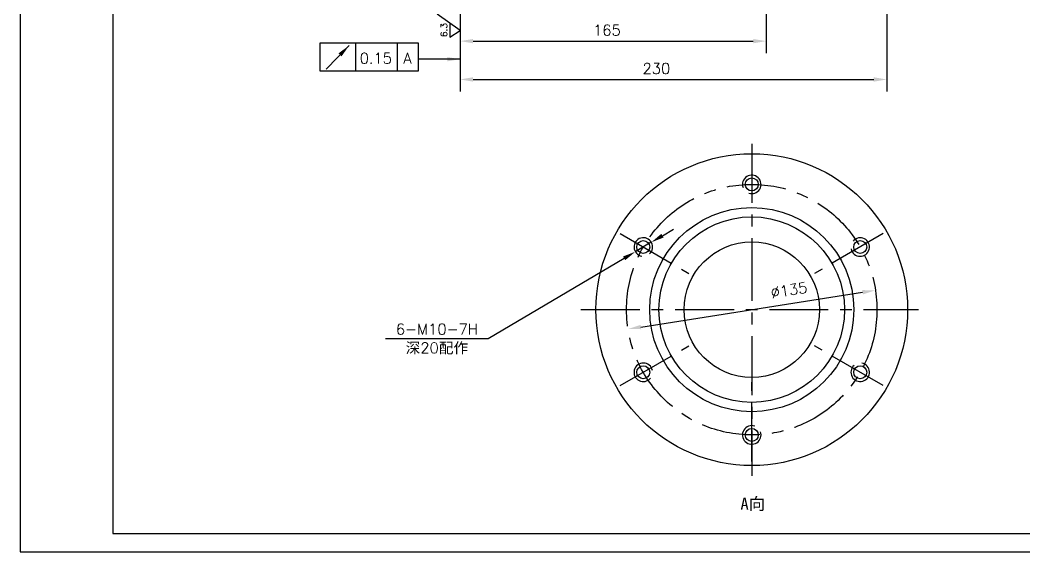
# Model space of a CAD drawing. Extents: x -1044 to 144, y -924 to -84.
# Drawn here: x -1044 to -503, y -924 to -637 of the extents above; entities that cross this region are included whole.
import ezdxf

# ---------------------------------------------------------------- set-up
doc = ezdxf.new("R2010")
doc.units = 0
doc.linetypes.add('CENTER', pattern=[50.8, 31.75, -6.35, 6.35, -6.35])
doc.layers.get('0').update_dxf_attribs({"linetype": 'CONTINUOUS'})
doc.layers.get('DEFPOINTS').update_dxf_attribs({"linetype": 'CONTINUOUS'})
doc.styles.get("Standard").update_dxf_attribs({"font": 'txt.shx', "height": 5.8})
doc.dimstyles.get("Standard").update_dxf_attribs({"dimscale": 5, "dimtxt": 4.5, "dimasz": 5.5, "dimexe": 4.25, "dimexo": 0.625, "dimgap": 2.2, "dimtad": 1, "dimdec": 4, "dimlfac": -1, "dimdsep": 46, "dimlunit": 6, "dimtxsty": 'Standard', "dimcen": 2.5, "dimclrd": 2, "dimclre": 2, "dimclrt": 2, "dimadec": 0, "dimazin": 0, "dimtfac": 1, "dimtdec": 4, "dimtmove": 0, "dimatfit": 3, "dimfxl": 1, "dimtolj": 1, "dimtzin": 0, "dimarcsym": 0})

# ---------------------------------------------------------------- blocks, each defined once
blk = doc.blocks.new('*D19')
at = {"color": 2, "linetype": 'ByBlock', "transparency": 16777216}
for p, q in [((-577.07, -469.61), (-577.07, -675.81)), ((-807.07, -605.61), (-807.07, -675.81)), ((-800.07, -669.31), (-584.07, -669.31))]:
    blk.add_line(p, q, dxfattribs=at)
for points in [[(-800.07, -668.14), (-800.07, -670.48), (-807.07, -669.31)], [(-584.07, -668.14), (-584.07, -670.48), (-577.07, -669.31)]]:
    blk.add_solid(points, dxfattribs=at)
at = {"layer": 'DEFPOINTS', "color": 0, "linetype": 'ByBlock', "transparency": 16777216}
for p in [(-577.07, -469.61), (-807.07, -605.61), (-577.07, -669.31)]:
    blk.add_point(p, dxfattribs=at)
at = {"color": 2, "linetype": 'ByBlock', "transparency": 16777216, "insert": (-701.26, -663.41), "char_height": 5.8, "attachment_point": 5}
blk.add_mtext('\\A1;230', dxfattribs=at)
blk = doc.blocks.new('*D22')
at = {"color": 2, "linetype": 'ByBlock', "transparency": 16777216}
for p, q in [((-807.07, -605.61), (-807.07, -655.16)), ((-642.07, -605.61), (-642.07, -655.16)), ((-800.07, -648.66), (-649.07, -648.66))]:
    blk.add_line(p, q, dxfattribs=at)
for points in [[(-800.07, -647.5), (-800.07, -649.83), (-807.07, -648.66)], [(-649.07, -647.5), (-649.07, -649.83), (-642.07, -648.66)]]:
    blk.add_solid(points, dxfattribs=at)
at = {"layer": 'DEFPOINTS', "color": 0, "linetype": 'ByBlock', "transparency": 16777216}
for p in [(-807.07, -605.61), (-642.07, -605.61), (-642.07, -648.66)]:
    blk.add_point(p, dxfattribs=at)
at = {"color": 2, "linetype": 'ByBlock', "transparency": 16777216, "insert": (-727.92, -642.76), "char_height": 5.8, "attachment_point": 5}
blk.add_mtext('\\A1;165', dxfattribs=at)
blk = doc.blocks.new('*D37')
at = {"color": 2, "linetype": 'ByBlock', "transparency": 16777216}
blk.add_line((-709.61, -815.33), (-590.07, -796.6), dxfattribs=at)
for points in [[(-590.25, -795.45), (-589.89, -797.75), (-583.16, -795.51)], [(-709.79, -814.17), (-709.43, -816.48), (-716.53, -816.41)]]:
    blk.add_solid(points, dxfattribs=at)
at = {"layer": 'DEFPOINTS', "color": 0, "linetype": 'ByBlock', "transparency": 16777216}
for p in [(-583.16, -795.51), (-716.53, -816.41)]:
    blk.add_point(p, dxfattribs=at)
at = {"color": 2, "linetype": 'ByBlock', "transparency": 16777216, "insert": (-629.77, -795.43), "char_height": 5.8, "attachment_point": 5, "rotation": 8.9039}
blk.add_mtext('\\A1;∅135', dxfattribs=at)

msp = doc.modelspace()

# ---------------------------------------------------------------- linework, layer by layer
at = {"color": 2}
for p, q in [((-1044.22965, -83.86203), (-1044.22965, -923.86203)), ((-1044.22965, -923.86203), (143.77035, -923.86203))]:
    msp.add_line(p, q, dxfattribs=at)
at = {"color": 3}
for p, q in [((-994.22965, -93.86203), (-994.22965, -913.86203)), ((-994.22965, -913.86203), (133.77035, -913.86203))]:
    msp.add_line(p, q, dxfattribs=at)
for p, q in [((-807.06185, -642.96013), (-819.4286, -634.10907)), ((-812.56956, -638.99445), (-812.56956, -646.55447)), ((-812.56956, -646.55447), (-807.06185, -642.96013)), ((-829.42582, -649.75248), (-882.61859, -649.75248)), ((-882.61859, -649.75248), (-882.61859, -664.72038)), ((-863.51051, -649.75248), (-863.51051, -664.72038)), ((-841.0456, -649.75248), (-841.0456, -664.72038)), ((-829.42582, -664.72038), (-829.42582, -649.75248)), ((-882.61859, -664.72038), (-829.42582, -664.72038)), ((-791.95879, -809.10769), (-847.16852, -809.10769))]:
    msp.add_line(p, q)
at = {"linetype": 'CENTER'}
for p, q in [((-649.84214, -704.01515), (-649.84214, -756.83541)), ((-720.76352, -752.38893), (-683.72797, -773.77141)), ((-649.84214, -756.83541), (-649.84214, -882.84122)), ((-578.92076, -752.38893), (-615.9563, -773.77141)), ((-741.95528, -793.33541), (-560.02687, -793.33541)), ((-720.76352, -834.28188), (-683.72797, -812.8994)), ((-578.92076, -834.28188), (-615.9563, -812.8994)), ((-649.84214, -875.22836), (-649.84214, -832.4634))]:
    msp.add_line(p, q, dxfattribs=at)
at = {"color": 2, "linetype": 'ByBlock'}
for p, q in [((-697.97243, -753.47271), (-691.94869, -749.90697)), ((-703.99618, -757.03845), (-712.60153, -762.13236)), ((-718.62527, -765.6981), (-791.95879, -809.10769))]:
    msp.add_line(p, q, dxfattribs=at)
at = {"color": 4}
for centre, radius in [((-649.84214, -793.33541), 84), ((-649.84214, -725.83541), 3.5), ((-649.84214, -793.33541), 55), ((-649.84214, -793.33541), 50), ((-708.29885, -759.58541), 3.5), ((-649.84214, -793.33541), 36.5), ((-591.38542, -759.58541), 3.5), ((-708.29885, -827.08541), 3.5), ((-591.38542, -827.08541), 3.5), ((-649.84214, -860.83541), 3.5)]:
    msp.add_circle(centre, radius, dxfattribs=at)
at = {"linetype": 'CENTER'}
msp.add_circle((-649.84214, -793.33541), 67.5, dxfattribs=at)
for centre, start, end in [((-649.84214, -725.83541), 251.5801023, 199.9188096), ((-708.29885, -759.58541), 311.5801023, 259.9188096), ((-591.38542, -759.58541), 191.5801023, 139.9188096), ((-708.29885, -827.08541), 11.5801023, 319.9188096), ((-591.38542, -827.08541), 131.5801023, 79.9188096), ((-649.84214, -860.83541), 71.5801023, 19.9188096)]:
    msp.add_arc(centre, 5, start, end)
at = {"color": 2, "linetype": 'ByBlock'}
for points in [[(-698.56672, -752.46875), (-697.37814, -754.47667), (-703.99618, -757.03845)], [(-719.21956, -764.69415), (-718.03098, -766.70206), (-712.60153, -762.13236)]]:
    msp.add_solid(points, dxfattribs=at)
at = {"layer": 'DEFPOINTS', "color": 0, "linetype": 'ByBlock'}
for p in [(-703.99618, -757.03845), (-712.60153, -762.13236)]:
    msp.add_point(p, dxfattribs=at)

# ---------------------------------------------------------------- texts
at = {"color": 2, "linetype": 'ByBlock', "insert": (-815.71281, -642.71792), "char_height": 3.5, "attachment_point": 5, "rotation": 90}
msp.add_mtext('6.3', dxfattribs=at)
at = {"color": 2, "linetype": 'ByBlock', "attachment_point": 5}
for s, insert, char_height in [('0.15', (-852.50634, -657.8715), 5.8), ('A', (-835.464, -657.8715), 5.8), ('6-M10-7H', (-819.55986, -803.85382), 5.8), ('\\f宋体|b0|i0|c134|p2;深\\Ftxt.shx;20\\f宋体|b0|i0|c134|p2;配作', (-819.55986, -814.27776), 5.8), ('\\f宋体|b0|i0|c134|p2;A向', (-649.28147, -898.25365), 6.5)]:
    msp.add_mtext(s, dxfattribs=dict(at, insert=insert, char_height=char_height))

# ---------------------------------------------------------------- dimensions: what is measured, and where the dimension line sits
for base, p2, picture, middle in [((-577.07132, -669.30959), (-577.07132, -469.61145), '*D19', (-701.25536, -669.30959)), ((-642.07132, -648.66312), (-642.07132, -605.61145), '*D22', (-727.91642, -648.66312))]:
    dim = msp.add_linear_dim(base=base, p1=(-807.07132, -605.61145), p2=p2, dimstyle='Standard', override={"dimscale": 2, "dimasz": 3.5, "dimexe": 3.25, "dimexo": 0, "dimgap": 1.5, "dimlunit": 2, "dimtfac": 5, "dimatfit": 1, "dimtzin": 8})
    dim.commit()
    dim.dimension.update_dxf_attribs({"geometry": picture, "text_midpoint": middle, "dimtype": 160})
dim = msp.add_diameter_dim_2p(p1=(-716.52872, -803.78287), p2=(-583.15555, -782.88794), dimstyle='Standard', override={"dimscale": 2, "dimasz": 3.5, "dimexe": 3.25, "dimexo": 0, "dimlunit": 2, "dimtfac": 5, "dimatfit": 1, "dimtzin": 8})
dim.commit()
dim.dimension.update_dxf_attribs({"geometry": '*D37', "text_midpoint": (-628.63616, -790.01317), "dimtype": 163, "insert": (0, 12.62641)})

# ---------------------------------------------------------------- leaders
at = {"color": 2}
for points in [[(-866.86733, -651.04282), (-879.26176, -663.68811)], [(-806.95559, -658.38178), (-829.21257, -658.38178)]]:
    msp.add_leader(points, dimstyle='Standard', override={"dimscale": 2, "dimasz": 3.5, "dimexe": 3.25, "dimexo": 0, "dimgap": 1.5, "dimtfac": 5, "dimtzin": 8}, dxfattribs=at)

doc.saveas('drawing.dxf')
